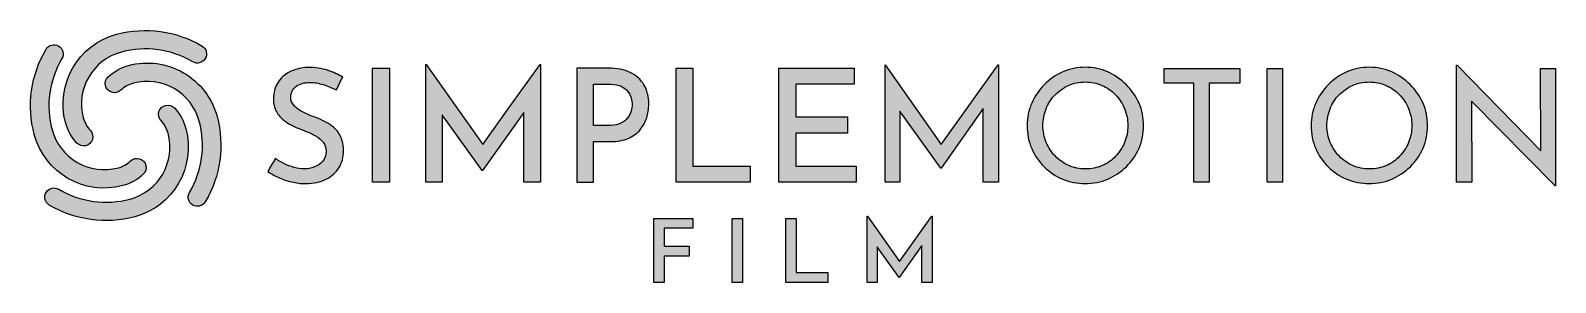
# Model space of a CAD drawing. Extents: x 6 to 227, y 6 to 43.
import ezdxf

# ---------------------------------------------------------------- set-up
doc = ezdxf.new("R2010")
doc.units = 0
doc.layers.add('fill-base', color=250, linetype='CONTINUOUS')
doc.layers.add('logo-outline', color=7, linetype='CONTINUOUS')
doc.layers.add('fill-hero', color=240, linetype='CONTINUOUS', true_color=0xff0031)

msp = doc.modelspace()

# ---------------------------------------------------------------- hatches: boundary and pattern name
at = {"layer": 'fill-base', "linetype": 'Continuous'}
h = msp.add_hatch(color=256, dxfattribs=at)
h.dxf.hatch_style = 1
edge = h.paths.add_edge_path()
edge.add_arc((17.46819940595881, 31.02100350288879), 6.991616840283884, 194.9999999999999, 223.1730355562349, ccw=False)
edge.add_arc((20.84489104273268, 31.92578530005129), 10.48742526042581, 105, 195, ccw=False)
edge.add_arc((22.30885874294379, 26.46218346222363), 16.14376210237354, 59.33331208667232, 105, ccw=False)
edge.add_arc((29.86182002915948, 39.19968392481529), 1.335279998336153, -120.66668791332751, 59.33331208667221, ccw=False)
edge.add_arc((22.30885874294379, 26.46218346222363), 13.47320210570125, 59.33331208667234, 105)
edge.add_arc((20.84489104273268, 31.92578530005129), 7.816865263753517, 105, 195)
edge.add_arc((17.46819940595881, 31.02100350288879), 4.321056843611594, 194.9999999999998, 223.1730355562348)
edge.add_arc((13.34308551092668, 27.15091541311768), 1.335279998336145, -136.82696444376552, 43.17303555623539, ccw=False)
h = msp.add_hatch(color=256, dxfattribs=at)
h.dxf.hatch_style = 1
edge = h.paths.add_edge_path()
edge.add_arc((21.68313960723294, 30.76800974951024), 6.99161684028388, 104.9999999999998, 133.1730355562347, ccw=False)
edge.add_arc((22.58792140439546, 27.39131811273637), 10.48742526042581, 15.000000000000114, 105, ccw=False)
edge.add_arc((17.1243195665678, 25.92735041252527), 16.14376210237354, -30.666687913327678, 14.999999999999886, ccw=False)
edge.add_arc((29.86182002915946, 18.37438912630957), 1.335279998336142, 149.3333120866727, 329.33331208667204, ccw=False)
edge.add_arc((17.1243195665678, 25.92735041252526), 13.47320210570124, 329.3333120866723, 375)
edge.add_arc((22.58792140439545, 27.39131811273637), 7.816865263753522, 15.00000000000002, 105)
edge.add_arc((21.68313960723295, 30.76800974951025), 4.32105684361159, 104.9999999999998, 133.1730355562348)
edge.add_arc((17.81305151746184, 34.89312364454236), 1.335279998336144, 133.1730355562345, 313.17303555623545, ccw=False)
h = msp.add_hatch(color=256, dxfattribs=at)
h.dxf.hatch_style = 1
h.paths.add_polyline_path([(75.23912599999998, 31.542627), (79.631126, 37.684752), (79.676876, 37.684752), (79.676876, 20.528502), (77.25212599999998, 20.528502), (77.25212599999998, 30.686766), (71.28212599999999, 22.243752), (71.23637599999999, 22.243752), (65.40362999999999, 30.342071), (65.40362599999999, 20.528502), (63.04637599999999, 20.528502), (63.04637599999999, 37.684752), (63.06962599999998, 37.684752), (71.29549999999999, 26.027536)])
h = msp.add_hatch(color=256, dxfattribs=at)
h.dxf.hatch_style = 1
edge = h.paths.add_edge_path()
edge.add_spline(control_points=[(46.21037599999999, 35.053752), (45.35612599999999, 35.053752), (44.67812599999999, 34.859502), (44.17487599999999, 34.47025200000001), (43.67162599999999, 34.081002), (43.42037599999999, 33.551502), (43.42037599999999, 32.880252), (43.42037599999999, 32.407002), (43.58762599999998, 31.995252), (43.92362599999999, 31.645002), (44.25887599999998, 31.294002), (44.69312599999998, 30.988752), (45.22712599999999, 30.730002), (45.76037599999998, 30.470502), (46.32512599999999, 30.226752), (46.91987599999999, 29.998002), (47.42312599999999, 29.815002), (47.92187599999999, 29.597502), (48.41837599999998, 29.346252), (48.91412599999998, 29.095002), (49.36412599999999, 28.786002), (49.76762599999998, 28.420002), (50.17187599999999, 28.054752), (50.49212599999999, 27.600252), (50.72837599999999, 27.058752), (50.96462599999998, 26.517252), (51.08312599999998, 25.858002), (51.08312599999998, 25.080252), (51.08312599999998, 24.195252), (50.86562599999999, 23.395002), (50.43137599999998, 22.678752), (49.99637599999999, 21.961752), (49.37087599999999, 21.393252), (48.55562599999998, 20.974752), (47.73962599999999, 20.554752), (46.75187599999999, 20.345502), (45.59312599999999, 20.345502), (44.89112599999998, 20.345502), (44.20937599999999, 20.425002), (43.54562599999999, 20.585502), (42.88262599999998, 20.746002), (42.25712599999998, 20.959002), (41.66987599999998, 21.226002), (41.08262599999998, 21.492252), (40.55237599999998, 21.786252), (40.07987599999998, 22.106502), (40.44587599999998, 22.739252), (40.81187599999998, 23.37200199999999), (41.17787599999998, 24.004752), (41.54387599999998, 23.745252), (41.96312599999998, 23.497752), (42.43637599999998, 23.261502), (42.90887599999998, 23.025252), (43.40087599999999, 22.838502), (43.91162599999999, 22.701252), (44.42237599999998, 22.564002), (44.90687599999999, 22.495752), (45.36437599999998, 22.495752), (45.86762599999999, 22.495752), (46.36337599999999, 22.583502), (46.85087599999998, 22.759002), (47.33837599999999, 22.933752), (47.74262599999999, 23.209002), (48.06362599999999, 23.582502), (48.38387599999999, 23.956002), (48.54437599999998, 24.448002), (48.54437599999998, 25.058502), (48.54437599999998, 25.576752), (48.40337599999998, 26.014752), (48.12137599999999, 26.374002), (47.83937599999998, 26.732502), (47.46512599999999, 27.040752), (47.00012599999999, 27.299502), (46.53437599999999, 27.559002), (46.03562599999999, 27.787752), (45.50162599999999, 27.986502), (44.98337599999998, 28.184502), (44.45687599999998, 28.405752), (43.92362599999999, 28.649502), (43.38962599999998, 28.893252), (42.89387599999999, 29.187252), (42.43712599999999, 29.530002), (41.97962599999999, 29.873502), (41.60912599999998, 30.299502), (41.32787599999999, 30.811002), (41.04587599999998, 31.321752), (40.90487599999998, 31.951002), (40.90487599999998, 32.69800200000001), (40.90487599999998, 33.582252), (41.11412599999999, 34.356252), (41.53337599999999, 35.020002), (41.95262599999998, 35.683002), (42.53612599999999, 36.205752), (43.28312599999999, 36.586752), (44.03012599999999, 36.967752), (44.89187599999999, 37.181502), (45.86762599999999, 37.227252), (46.98062599999999, 37.227252), (47.94887599999999, 37.090002), (48.77312599999999, 36.815502), (49.59662599999998, 36.541002), (50.32862599999998, 36.213252), (50.96912599999999, 35.831502), (50.65637599999998, 35.206252), (50.34362599999997, 34.581002), (50.03087599999997, 33.955752), (49.45112599999998, 34.261002), (48.82637599999998, 34.519752), (48.15512599999999, 34.733502), (47.48387599999999, 34.947252), (46.83587599999999, 35.053752), (46.21037599999999, 35.053752)], knot_values=[0, 0, 0, 0, 1, 1, 1, 2, 2, 2, 3, 3, 3, 4, 4, 4, 5, 5, 5, 6, 6, 6, 7, 7, 7, 8, 8, 8, 9, 9, 9, 10, 10, 10, 11, 11, 11, 12, 12, 12, 13, 13, 13, 14, 14, 14, 15, 15, 15, 16, 16, 16, 17, 17, 17, 18, 18, 18, 19, 19, 19, 20, 20, 20, 21, 21, 21, 22, 22, 22, 23, 23, 23, 24, 24, 24, 25, 25, 25, 26, 26, 26, 27, 27, 27, 28, 28, 28, 29, 29, 29, 30, 30, 30, 31, 31, 31, 32, 32, 32, 33, 33, 33, 34, 34, 34, 35, 35, 35, 36, 36, 36, 37, 37, 37, 37], weights=[1, 1, 1, 1, 1, 1, 1, 1, 1, 1, 1, 1, 1, 1, 1, 1, 1, 1, 1, 1, 1, 1, 1, 1, 1, 1, 1, 1, 1, 1, 1, 1, 1, 1, 1, 1, 1, 1, 1, 1, 1, 1, 1, 1, 1, 1, 1, 1, 1, 1, 1, 1, 1, 1, 1, 1, 1, 1, 1, 1, 1, 1, 1, 1, 1, 1, 1, 1, 1, 1, 1, 1, 1, 1, 1, 1, 1, 1, 1, 1, 1, 1, 1, 1, 1, 1, 1, 1, 1, 1, 1, 1, 1, 1, 1, 1, 1, 1, 1, 1, 1, 1, 1, 1, 1, 1, 1, 1, 1, 1, 1, 1], degree=3, periodic=0)
h = msp.add_hatch(color=256, dxfattribs=at)
h.dxf.hatch_style = 1
h.paths.add_polyline_path([(55.31462599999999, 37.135752), (57.76262599999999, 37.135752), (57.76262599999999, 20.528502), (55.31462599999999, 20.528502)])
h = msp.add_hatch(color=256, dxfattribs=at)
h.dxf.hatch_style = 1
edge = h.paths.add_edge_path(flags=16)
edge.add_spline(control_points=[(87.40787599999999, 34.779252), (87.40787599999999, 32.78925200000001), (87.40787599999999, 30.799252), (87.40787599999999, 28.80925200000001)], knot_values=[8, 8, 8, 8, 9, 9, 9, 9], weights=[1, 1, 1, 1], degree=3, periodic=0)
edge.add_spline(control_points=[(87.40787599999999, 28.80925200000001), (88.21612600000002, 28.809252), (89.02437600000002, 28.809252), (89.832626, 28.809252)], knot_values=[9, 9, 9, 9, 10, 10, 10, 10], weights=[1, 1, 1, 1], degree=3, periodic=0)
edge.add_spline(control_points=[(89.832626, 28.809252), (90.44237599999998, 28.809252), (90.953876, 28.912002), (91.364876, 29.118252)], knot_values=[10, 10, 10, 10, 11, 11, 11, 11], weights=[1, 1, 1, 1], degree=3, periodic=0)
edge.add_spline(control_points=[(91.364876, 29.118252), (91.776626, 29.323752), (92.10062599999998, 29.587002), (92.33687599999999, 29.907252), (92.57312599999997, 30.227502), (92.741126, 30.559002), (92.84012599999998, 30.902502), (92.93912599999997, 31.246002), (92.98862599999997, 31.555002), (92.98862599999997, 31.828752)], knot_values=[0, 0, 0, 0, 1, 1, 1, 2, 2, 2, 3, 3, 3, 3], weights=[1, 1, 1, 1, 1, 1, 1, 1, 1, 1], degree=3, periodic=0)
edge.add_spline(control_points=[(92.98862599999997, 31.828752), (92.98862599999997, 32.13400200000001), (92.93912599999997, 32.458002), (92.84012599999998, 32.800752), (92.741126, 33.143502), (92.57687599999998, 33.463752), (92.348126, 33.761502)], knot_values=[3, 3, 3, 3, 4, 4, 4, 5, 5, 5, 5], weights=[1, 1, 1, 1, 1, 1, 1], degree=3, periodic=0)
edge.add_spline(control_points=[(92.348126, 33.761502), (92.11937599999997, 34.058502), (91.806626, 34.303002), (91.410626, 34.493502)], knot_values=[5, 5, 5, 5, 6, 6, 6, 6], weights=[1, 1, 1, 1], degree=3, periodic=0)
edge.add_spline(control_points=[(91.410626, 34.493502), (91.01387599999998, 34.684002), (90.51887599999998, 34.779252), (89.92412599999999, 34.779252)], knot_values=[6, 6, 6, 6, 7, 7, 7, 7], weights=[1, 1, 1, 1], degree=3, periodic=0)
edge.add_spline(control_points=[(89.92412599999999, 34.779252), (89.085376, 34.779252), (88.24662599999999, 34.779252), (87.40787599999999, 34.779252)], knot_values=[7, 7, 7, 7, 8, 8, 8, 8], weights=[1, 1, 1, 1], degree=3, periodic=0)
edge = h.paths.add_edge_path()
edge.add_spline(control_points=[(92.70362599999999, 36.506502), (93.58037599999999, 36.086502), (94.25087599999999, 35.488752), (94.716626, 34.711002), (95.181626, 33.933252), (95.414126, 32.987502), (95.414126, 31.874502), (95.414126, 31.218252), (95.31512599999999, 30.571002), (95.11712599999998, 29.930502), (94.91912599999999, 29.290002), (94.60262599999999, 28.706502), (94.16762599999998, 28.180752), (93.73262599999998, 27.655002), (93.15737599999999, 27.235002), (92.44037599999999, 26.922252), (91.72337599999997, 26.609502), (90.854126, 26.453502), (89.83262599999999, 26.453502), (89.02437599999998, 26.453502), (88.21612599999997, 26.453502), (87.40787599999997, 26.453502), (87.40787599999999, 24.478752), (87.40787599999999, 22.504002), (87.40787599999999, 20.529252), (86.591876, 20.529252), (85.775876, 20.529252), (84.959876, 20.529252), (84.959876, 26.064752), (84.959876, 31.600252), (84.959876, 37.135752), (86.485126, 37.135752), (88.010376, 37.135752), (89.535626, 37.135752), (90.77087599999999, 37.135752), (91.82687599999998, 36.925752), (92.70362599999999, 36.506502)], knot_values=[0, 0, 0, 0, 1, 1, 1, 2, 2, 2, 3, 3, 3, 4, 4, 4, 5, 5, 5, 6, 6, 6, 7, 7, 7, 8, 8, 8, 9, 9, 9, 10, 10, 10, 11, 11, 11, 12, 12, 12, 12], weights=[1, 1, 1, 1, 1, 1, 1, 1, 1, 1, 1, 1, 1, 1, 1, 1, 1, 1, 1, 1, 1, 1, 1, 1, 1, 1, 1, 1, 1, 1, 1, 1, 1, 1, 1, 1, 1], degree=3, periodic=0)
h = msp.add_hatch(color=256, dxfattribs=at)
h.dxf.hatch_style = 1
h.paths.add_polyline_path([(99.37187599999999, 37.135752), (101.819876, 37.135752), (101.819876, 22.885002), (110.123126, 22.885002), (110.123126, 20.528502), (99.37187599999999, 20.528502)])
h = msp.add_hatch(color=256, dxfattribs=at)
h.dxf.hatch_style = 1
h.paths.add_polyline_path([(114.309626, 37.135752), (125.219876, 37.135752), (125.219876, 34.779252), (116.755376, 34.779252), (116.755376, 30.044502), (124.281626, 30.044502), (124.281626, 27.688752), (116.755376, 27.688752), (116.755376, 22.885002), (125.540126, 22.885002), (125.540126, 20.528502), (114.308876, 20.528502), (114.308876, 37.135752)])
h = msp.add_hatch(color=256, dxfattribs=at)
h.dxf.hatch_style = 1
edge = h.paths.add_edge_path()
edge.add_arc((21.43014585385442, 26.55306954823611), 6.991616840283869, 14.999999999999886, 43.17303555623488, ccw=False)
edge.add_arc((18.05345421708053, 25.6482877510736), 10.48742526042581, -75, 15, ccw=False)
edge.add_arc((16.58948651686943, 31.11188958890126), 16.14376210237354, 239.3333120866723, 284.99999999999994, ccw=False)
edge.add_arc((9.036525230653735, 18.37438912630959), 1.335279998336145, 59.333312086672606, 239.3333120866722, ccw=False)
edge.add_arc((16.58948651686942, 31.11188958890126), 13.47320210570124, 239.3333120866723, 285)
edge.add_arc((18.05345421708054, 25.6482877510736), 7.816865263753522, 285, 375)
edge.add_arc((21.43014585385441, 26.5530695482361), 4.321056843611594, 14.9999999999998, 43.17303555623477)
edge.add_arc((25.55525974888654, 30.42315763800721), 1.335279998336144, 43.17303555623448, 223.1730355562354, ccw=False)
at = {"layer": 'fill-hero', "linetype": 'Continuous'}
h = msp.add_hatch(color=256, dxfattribs=at)
h.dxf.hatch_style = 1
edge = h.paths.add_edge_path()
edge.add_arc((17.21520565258026, 26.80606330161465), 6.991616840283884, 284.9999999999999, 313.1730355562349, ccw=False)
edge.add_arc((16.31042385541776, 30.18275493838852), 10.48742526042581, 195, 285, ccw=False)
edge.add_arc((21.77402569324542, 31.64672263859963), 16.14376210237354, 149.3333120866724, 195, ccw=False)
edge.add_arc((9.036525230653753, 39.19968392481531), 1.335279998336145, -30.666687913327223, 149.3333120866722, ccw=False)
edge.add_arc((21.77402569324543, 31.64672263859963), 13.47320210570125, 149.3333120866723, 195)
edge.add_arc((16.31042385541776, 30.18275493838852), 7.816865263753519, 195, 285.0000000000001)
edge.add_arc((17.21520565258027, 26.80606330161464), 4.321056843611581, 284.9999999999998, 313.1730355562347)
edge.add_arc((21.08529374235137, 22.68094940658252), 1.335279998336146, -46.82696444376529, 133.1730355562353, ccw=False)
h = msp.add_hatch(color=256, dxfattribs=at)
h.dxf.hatch_style = 1
h.paths.add_polyline_path([(129.737126, 20.528502), (129.737126, 37.593252), (129.760376, 37.593252), (137.899286, 26.040376), (146.138876, 37.593252), (146.1846259999999, 37.593252), (146.1846259999999, 20.528502), (143.9886259999999, 20.528502), (143.9886259999999, 31.244392), (137.881376, 22.609752), (137.835626, 22.609752), (131.888126, 30.898094), (131.888126, 20.528502)])
h = msp.add_hatch(color=256, dxfattribs=at)
h.dxf.hatch_style = 1
edge = h.paths.add_edge_path(flags=16)
edge.add_spline(control_points=[(163.1796259999999, 33.268752), (162.6148759999999, 33.848502), (161.959376, 34.301502), (161.212376, 34.630002)], knot_values=[9, 9, 9, 9, 10, 10, 10, 10], degree=3, periodic=0)
edge.add_spline(control_points=[(161.212376, 34.630002), (160.4646259999999, 34.957752), (159.6651259999999, 35.122002), (158.810876, 35.122002)], knot_values=[10, 10, 10, 10, 11, 11, 11, 11], degree=3, periodic=0)
edge.add_spline(control_points=[(158.810876, 35.122002), (157.941626, 35.122002), (157.133126, 34.954002), (156.386126, 34.618752)], knot_values=[11, 11, 11, 11, 12, 12, 12, 12], degree=3, periodic=0)
edge.add_spline(control_points=[(156.386126, 34.618752), (155.639126, 34.282752), (154.983626, 33.825252), (154.419626, 33.246252)], knot_values=[12, 12, 12, 12, 13, 13, 13, 13], degree=3, periodic=0)
edge.add_spline(control_points=[(154.419626, 33.246252), (153.854126, 32.666502), (153.420626, 31.991502), (153.115376, 31.222002), (152.810126, 30.452502), (152.657126, 29.632752), (152.657126, 28.763502)], knot_values=[13, 13, 13, 13, 14, 14, 14, 15, 15, 15, 15], degree=3, periodic=0)
edge.add_spline(control_points=[(152.657126, 28.763502), (152.657126, 27.893502), (152.817626, 27.082002), (153.1378759999999, 26.327502)], knot_values=[15, 15, 15, 15, 16, 16, 16, 16], degree=3, periodic=0)
edge.add_spline(control_points=[(153.1378759999999, 26.327502), (153.458876, 25.571502), (153.900626, 24.905502), (154.465376, 24.325002)], knot_values=[0, 0, 0, 0, 1, 1, 1, 1], degree=3, periodic=0)
edge.add_spline(control_points=[(154.465376, 24.325002), (155.029376, 23.746002), (155.685626, 23.292252), (156.432626, 22.964502), (157.179626, 22.636752), (157.988126, 22.472502), (158.856626, 22.472502)], knot_values=[1, 1, 1, 1, 2, 2, 2, 3, 3, 3, 3], degree=3, periodic=0)
edge.add_spline(control_points=[(158.856626, 22.472502), (159.710876, 22.472502), (160.511126, 22.636752), (161.258876, 22.964502)], knot_values=[3, 3, 3, 3, 4, 4, 4, 4], degree=3, periodic=0)
edge.add_spline(control_points=[(161.258876, 22.964502), (162.005876, 23.293002), (162.653876, 23.746002), (163.202876, 24.325002)], knot_values=[4, 4, 4, 4, 5, 5, 5, 5], degree=3, periodic=0)
edge.add_spline(control_points=[(163.202876, 24.325002), (163.751876, 24.904752), (164.187626, 25.571502), (164.506376, 26.327502)], knot_values=[5, 5, 5, 5, 6, 6, 6, 6], degree=3, periodic=0)
edge.add_spline(control_points=[(164.506376, 26.327502), (164.827376, 27.082002), (164.987126, 27.901752), (164.987126, 28.786002)], knot_values=[6, 6, 6, 6, 7, 7, 7, 7], degree=3, periodic=0)
edge.add_spline(control_points=[(164.987126, 28.786002), (164.987126, 29.655252), (164.827376, 30.474252), (164.506376, 31.244502)], knot_values=[7, 7, 7, 7, 8, 8, 8, 8], degree=3, periodic=0)
edge.add_spline(control_points=[(164.506376, 31.244502), (164.186876, 32.014752), (163.743626, 32.689002), (163.1796259999999, 33.268752)], knot_values=[8, 8, 8, 8, 9, 9, 9, 9], degree=3, periodic=0)
edge = h.paths.add_edge_path()
edge.add_spline(control_points=[(151.022876, 32.023002), (151.4563759999999, 33.037002), (152.063126, 33.937002), (152.840876, 34.722252), (153.618626, 35.507502), (154.514126, 36.125502), (155.528876, 36.574752), (156.542876, 37.024752), (157.637126, 37.249752), (158.811626, 37.249752), (159.970376, 37.249752), (161.057126, 37.024752), (162.071126, 36.574752), (163.085876, 36.124752), (163.985126, 35.507502), (164.771126, 34.722252), (165.556376, 33.937002), (166.169876, 33.037002), (166.612376, 32.023002), (167.0548759999999, 31.008252), (167.2761259999999, 29.929752), (167.2761259999999, 28.786752), (167.2761259999999, 27.612252), (167.0548759999999, 26.514252), (166.612376, 25.492752), (166.169876, 24.470502), (165.556376, 23.573502), (164.771126, 22.804752), (163.985126, 22.034502), (163.085876, 21.432252), (162.071126, 20.997252), (161.057126, 20.563002), (159.970376, 20.345502), (158.811626, 20.345502), (157.637126, 20.345502), (156.542876, 20.559252), (155.528876, 20.986002), (154.514126, 21.413502), (153.618626, 22.008252), (152.840876, 22.770252), (152.063126, 23.533752), (151.4563759999999, 24.425502), (151.022876, 25.447002), (150.587876, 26.468502), (150.370376, 27.581502), (150.370376, 28.786752), (150.370376, 29.930502), (150.587876, 31.009002), (151.022876, 32.023002)], knot_values=[0, 0, 0, 0, 1, 1, 1, 2, 2, 2, 3, 3, 3, 4, 4, 4, 5, 5, 5, 6, 6, 6, 7, 7, 7, 8, 8, 8, 9, 9, 9, 10, 10, 10, 11, 11, 11, 12, 12, 12, 13, 13, 13, 14, 14, 14, 15, 15, 15, 16, 16, 16, 16], degree=3, periodic=0)
h = msp.add_hatch(color=256, dxfattribs=at)
h.dxf.hatch_style = 1
h.paths.add_polyline_path([(170.249126, 37.066752), (181.228376, 37.066752), (181.228376, 34.939752), (176.791376, 34.939752), (176.791376, 20.528502), (174.572126, 20.528502), (174.572126, 34.939752), (170.249126, 34.939752)])
h = msp.add_hatch(color=256, dxfattribs=at)
h.dxf.hatch_style = 1
h.paths.add_polyline_path([(185.209376, 37.066752), (187.428626, 37.066752), (187.428626, 20.528502), (185.209376, 20.528502)])
h = msp.add_hatch(color=256, dxfattribs=at)
h.dxf.hatch_style = 1
edge = h.paths.add_edge_path(flags=16)
edge.add_spline(control_points=[(204.447626, 24.325002), (204.996626, 24.904752), (205.432376, 25.571502), (205.751126, 26.327502)], knot_values=[5, 5, 5, 5, 6, 6, 6, 6], degree=3, periodic=0)
edge.add_spline(control_points=[(205.751126, 26.327502), (206.072126, 27.082002), (206.231876, 27.901752), (206.231876, 28.786002)], knot_values=[6, 6, 6, 6, 7, 7, 7, 7], degree=3, periodic=0)
edge.add_spline(control_points=[(206.231876, 28.786002), (206.231876, 29.655252), (206.072126, 30.474252), (205.751126, 31.244502)], knot_values=[7, 7, 7, 7, 8, 8, 8, 8], degree=3, periodic=0)
edge.add_spline(control_points=[(205.751126, 31.244502), (205.431626, 32.014752), (204.989126, 32.689002), (204.425126, 33.268752)], knot_values=[8, 8, 8, 8, 9, 9, 9, 9], degree=3, periodic=0)
edge.add_spline(control_points=[(204.425126, 33.268752), (203.859626, 33.848502), (203.204876, 34.301502), (202.457876, 34.630002)], knot_values=[9, 9, 9, 9, 10, 10, 10, 10], degree=3, periodic=0)
edge.add_spline(control_points=[(202.457876, 34.630002), (201.709376, 34.957752), (200.909876, 35.122002), (200.055626, 35.122002)], knot_values=[10, 10, 10, 10, 11, 11, 11, 11], degree=3, periodic=0)
edge.add_spline(control_points=[(200.055626, 35.122002), (199.185626, 35.122002), (198.378626, 34.954002), (197.631626, 34.618752)], knot_values=[11, 11, 11, 11, 12, 12, 12, 12], degree=3, periodic=0)
edge.add_spline(control_points=[(197.631626, 34.618752), (196.8831259999999, 34.282752), (196.228376, 33.825252), (195.664376, 33.246252)], knot_values=[12, 12, 12, 12, 13, 13, 13, 13], degree=3, periodic=0)
edge.add_spline(control_points=[(195.664376, 33.246252), (195.098876, 32.666502), (194.665376, 31.991502), (194.360876, 31.222002)], knot_values=[13, 13, 13, 13, 14, 14, 14, 14], degree=3, periodic=0)
edge.add_spline(control_points=[(194.360876, 31.222002), (194.054126, 30.452502), (193.901876, 29.632752), (193.901876, 28.763502)], knot_values=[14, 14, 14, 14, 15, 15, 15, 15], degree=3, periodic=0)
edge.add_spline(control_points=[(193.901876, 28.763502), (193.901876, 27.893502), (194.063126, 27.082002), (194.382626, 26.327502)], knot_values=[15, 15, 15, 15, 16, 16, 16, 16], degree=3, periodic=0)
edge.add_spline(control_points=[(194.382626, 26.327502), (194.703626, 25.571502), (195.146126, 24.905502), (195.710126, 24.325002)], knot_values=[0, 0, 0, 0, 1, 1, 1, 1], degree=3, periodic=0)
edge.add_spline(control_points=[(195.710126, 24.325002), (196.274126, 23.746002), (196.930376, 23.292252), (197.677376, 22.964502), (198.424376, 22.636752), (199.2328759999999, 22.472502), (200.101376, 22.472502)], knot_values=[1, 1, 1, 1, 2, 2, 2, 3, 3, 3, 3], degree=3, periodic=0)
edge.add_spline(control_points=[(200.101376, 22.472502), (200.955626, 22.472502), (201.756626, 22.636752), (202.503626, 22.964502), (203.250626, 23.292252), (203.897876, 23.746002), (204.447626, 24.325002)], knot_values=[3, 3, 3, 3, 4, 4, 4, 5, 5, 5, 5], degree=3, periodic=0)
edge = h.paths.add_edge_path()
edge.add_spline(control_points=[(192.266876, 32.023002), (192.700376, 33.037002), (193.307126, 33.937002), (194.084876, 34.722252), (194.8626259999999, 35.507502), (195.758876, 36.125502), (196.772876, 36.574752), (197.7868759999999, 37.024002), (198.881126, 37.249752), (200.055626, 37.249752), (201.214376, 37.249752), (202.301126, 37.024752), (203.315126, 36.574752), (204.329126, 36.124752), (205.229876, 35.507502), (206.015126, 34.722252), (206.800376, 33.937002), (207.413876, 33.037002), (207.856376, 32.023002), (208.298876, 31.008252), (208.520126, 29.929752), (208.520126, 28.786752), (208.520126, 27.612252), (208.298876, 26.514252), (207.856376, 25.492752), (207.413876, 24.470502), (206.800376, 23.573502), (206.015126, 22.804752), (205.229876, 22.034502), (204.329126, 21.432252), (203.315126, 20.997252), (202.301126, 20.563002), (201.214376, 20.345502), (200.055626, 20.345502), (198.881126, 20.345502), (197.7868759999999, 20.559252), (196.772876, 20.986002), (195.758876, 21.413502), (194.8626259999999, 22.008252), (194.084876, 22.770252), (193.307126, 23.533752), (192.700376, 24.425502), (192.266876, 25.447002), (191.831876, 26.468502), (191.6151259999999, 27.581502), (191.6151259999999, 28.786752), (191.6151259999999, 29.930502), (191.831876, 31.009002), (192.266876, 32.023002)], knot_values=[0, 0, 0, 0, 1, 1, 1, 2, 2, 2, 3, 3, 3, 4, 4, 4, 5, 5, 5, 6, 6, 6, 7, 7, 7, 8, 8, 8, 9, 9, 9, 10, 10, 10, 11, 11, 11, 12, 12, 12, 13, 13, 13, 14, 14, 14, 15, 15, 15, 16, 16, 16, 16], degree=3, periodic=0)
h = msp.add_hatch(color=256, dxfattribs=at)
h.dxf.hatch_style = 1
h.paths.add_polyline_path([(227.024876, 20.002752), (214.880448, 32.320977), (214.924376, 20.529252), (212.705126, 20.529252), (212.705126, 37.570002), (212.819126, 37.570002), (224.942028, 25.097059), (224.897876, 37.066752), (227.093876, 37.066752), (227.093876, 20.002752)])
h = msp.add_hatch(color=256, dxfattribs=at)
h.dxf.hatch_style = 1
h.paths.add_polyline_path([(128.594827, 11.13892190287515), (128.594827, 5.958273), (127.146366, 5.958273), (127.146366, 15.623183), (127.159191, 15.623183), (131.8156858390423, 9.030438516276496), (136.542101, 15.623183), (136.567751, 15.623183), (136.567751, 5.958273), (135.080845, 5.958273), (135.080845, 11.35084968573387), (131.799391, 6.714543), (131.773741, 6.714543)])
h = msp.add_hatch(color=256, dxfattribs=at)
h.dxf.hatch_style = 1
h.paths.add_polyline_path([(96.15639399999999, 15.289913), (101.822033, 15.289913), (101.822033, 13.854277), (97.65612499999999, 13.854277), (97.65612499999999, 11.226546), (101.2836669999999, 11.226546), (101.2836669999999, 9.803727), (97.65612499999999, 9.803727), (97.65612499999999, 5.958273), (96.15639399999999, 5.958273)])
h = msp.add_hatch(color=256, dxfattribs=at)
h.dxf.hatch_style = 1
h.paths.add_polyline_path([(107.507561, 15.289913), (109.007284, 15.289913), (109.007284, 5.958273), (107.507561, 5.958273)])
h = msp.add_hatch(color=256, dxfattribs=at)
h.dxf.hatch_style = 1
h.paths.add_polyline_path([(115.320922, 15.289913), (116.820646, 15.289913), (116.820646, 7.393908999999998), (121.409553, 7.393908999999998), (121.409553, 5.958273), (115.320922, 5.958273)])

# ---------------------------------------------------------------- linework, layer by layer
at = {"layer": 'logo-outline'}
for points in [[(12.36927821677017, 26.23731154501939, -0.1235510247152853), (10.71481613241103, 29.21143990856382, -0.4142135623730951), (18.13054565124521, 42.05586021037293, -0.2019381984217088), (30.54287012347951, 40.34822362503608, -0.999999999999995), (29.18076993483946, 38.0511442245945, 0.2019381984217089), (18.82173743947293, 39.47629733893272, 0.4142135623730951), (13.29437900385124, 29.90263169679154, 0.1235510247152854), (14.31689280508319, 28.06451928121597, -1.000000000000008)], [(21.99889761044966, 21.707142112426, -0.1235510247152853), (19.02476924690523, 20.05268002806687, -0.4142135623730951), (6.180348945096111, 27.46840954690105, -0.2019381984217088), (7.887985530432967, 39.88073401913534, -0.999999999999995), (10.18506493087455, 38.5186338304953, 0.2019381984217089), (8.759911816536327, 28.15960133512876, 0.4142135623730951), (18.33357745867752, 22.63224289950708, 0.1235510247152854), (20.17168987425308, 23.65475670073903, -1.000000000000008)], [(16.89944764936356, 35.86693093869889, -0.1235510247152853), (19.87357601290799, 37.52139302305802, -0.4142135623730951), (32.71799631471711, 30.10566350422383, -0.2019381984217088), (31.01035972938025, 17.69333903198954, -0.999999999999995), (28.71328032893867, 19.05543922062959, 0.2019381984217089), (30.13843344327689, 29.41447171599612, 0.4142135623730951), (20.5647678011357, 34.94183015161781, 0.1235510247152854), (18.72665538556014, 33.91931635038587, -1.000000000000008)], [(26.52906704304305, 31.33676150610549, -0.1235510247152853), (28.18352912740219, 28.36263314256107, -0.4142135623730951), (20.767799608568, 15.51821284075194, -0.2019381984217088), (8.355475136333707, 17.22584942608881, -0.999999999999995), (9.717575324973755, 19.52292882653039, 0.2019381984217089), (20.07660782034029, 18.09777571219216, 0.4142135623730951), (25.60396625596198, 27.67144135433335, 0.1235510247152854), (24.58145245473004, 29.50955376990891, -1.000000000000008)]]:
    msp.add_lwpolyline(points, format="xyb", close=True, dxfattribs=at)
for points in [[(75.23912599999998, 31.542627), (79.631126, 37.684752), (79.676876, 37.684752), (79.676876, 20.528502), (77.25212599999998, 20.528502), (77.25212599999998, 30.686766), (71.28212599999999, 22.243752), (71.23637599999999, 22.243752), (65.40362999999999, 30.342071), (65.40362599999999, 20.528502), (63.04637599999999, 20.528502), (63.04637599999999, 37.684752), (63.06962599999998, 37.684752), (71.29549999999999, 26.027536)], [(55.31462599999999, 37.135752), (57.76262599999999, 37.135752), (57.76262599999999, 20.528502), (55.31462599999999, 20.528502)], [(99.37187599999999, 37.135752), (101.819876, 37.135752), (101.819876, 22.885002), (110.123126, 22.885002), (110.123126, 20.528502), (99.37187599999999, 20.528502)], [(114.309626, 37.135752), (125.219876, 37.135752), (125.219876, 34.779252), (116.755376, 34.779252), (116.755376, 30.044502), (124.281626, 30.044502), (124.281626, 27.688752), (116.755376, 27.688752), (116.755376, 22.885002), (125.540126, 22.885002), (125.540126, 20.528502), (114.308876, 20.528502), (114.308876, 37.135752)], [(129.737126, 20.528502), (129.737126, 37.593252), (129.760376, 37.593252), (137.899286, 26.040376), (146.138876, 37.593252), (146.1846259999999, 37.593252), (146.1846259999999, 20.528502), (143.9886259999999, 20.528502), (143.9886259999999, 31.244392), (137.881376, 22.609752), (137.835626, 22.609752), (131.888126, 30.898094), (131.888126, 20.528502)], [(170.249126, 37.066752), (181.228376, 37.066752), (181.228376, 34.939752), (176.791376, 34.939752), (176.791376, 20.528502), (174.572126, 20.528502), (174.572126, 34.939752), (170.249126, 34.939752)], [(185.209376, 37.066752), (187.428626, 37.066752), (187.428626, 20.528502), (185.209376, 20.528502)], [(227.024876, 20.002752), (214.880448, 32.320977), (214.924376, 20.529252), (212.705126, 20.529252), (212.705126, 37.570002), (212.819126, 37.570002), (224.942028, 25.097059), (224.897876, 37.066752), (227.093876, 37.066752), (227.093876, 20.002752)], [(150.370376, 28.786752), (150.370376, 28.786752)], [(152.657126, 28.763502), (152.657126, 28.763502)], [(191.6151259999999, 28.786752), (191.6151259999999, 28.786752)], [(193.901876, 28.763502), (193.901876, 28.763502)]]:
    msp.add_lwpolyline(points, close=True, dxfattribs=at)
at = {"layer": 'logo-outline', "color": 7}
for points in [[(128.594827, 11.13892190287515), (128.594827, 5.958273), (127.146366, 5.958273), (127.146366, 15.623183), (127.159191, 15.623183), (131.8156858390423, 9.030438516276496), (136.542101, 15.623183), (136.567751, 15.623183), (136.567751, 5.958273), (135.080845, 5.958273), (135.080845, 11.35084968573387), (131.799391, 6.714543), (131.773741, 6.714543)], [(96.15639399999999, 15.289913), (101.822033, 15.289913), (101.822033, 13.854277), (97.65612499999999, 13.854277), (97.65612499999999, 11.226546), (101.2836669999999, 11.226546), (101.2836669999999, 9.803727), (97.65612499999999, 9.803727), (97.65612499999999, 5.958273), (96.15639399999999, 5.958273)], [(107.507561, 15.289913), (109.007284, 15.289913), (109.007284, 5.958273), (107.507561, 5.958273)], [(115.320922, 15.289913), (116.820646, 15.289913), (116.820646, 7.393908999999998), (121.409553, 7.393908999999998), (121.409553, 5.958273), (115.320922, 5.958273)]]:
    msp.add_lwpolyline(points, close=True, dxfattribs=at)
at = {"layer": 'logo-outline'}
for points, knots in [([(46.21037599999999, 35.053752), (45.35612599999999, 35.053752), (44.67812599999999, 34.859502), (44.17487599999999, 34.47025200000001), (43.67162599999999, 34.081002), (43.42037599999999, 33.551502), (43.42037599999999, 32.880252), (43.42037599999999, 32.407002), (43.58762599999998, 31.995252), (43.92362599999999, 31.645002), (44.25887599999998, 31.294002), (44.69312599999998, 30.988752), (45.22712599999999, 30.730002), (45.76037599999998, 30.470502), (46.32512599999999, 30.226752), (46.91987599999999, 29.998002), (47.42312599999999, 29.815002), (47.92187599999999, 29.597502), (48.41837599999998, 29.346252), (48.91412599999998, 29.095002), (49.36412599999999, 28.786002), (49.76762599999998, 28.420002), (50.17187599999999, 28.054752), (50.49212599999999, 27.600252), (50.72837599999999, 27.058752), (50.96462599999998, 26.517252), (51.08312599999998, 25.858002), (51.08312599999998, 25.080252), (51.08312599999998, 24.195252), (50.86562599999999, 23.395002), (50.43137599999998, 22.678752), (49.99637599999999, 21.961752), (49.37087599999999, 21.393252), (48.55562599999998, 20.974752), (47.73962599999999, 20.554752), (46.75187599999999, 20.345502), (45.59312599999999, 20.345502), (44.89112599999998, 20.345502), (44.20937599999999, 20.425002), (43.54562599999999, 20.585502), (42.88262599999998, 20.746002), (42.25712599999998, 20.959002), (41.66987599999998, 21.226002), (41.08262599999998, 21.492252), (40.55237599999998, 21.786252), (40.07987599999998, 22.106502), (40.44587599999998, 22.739252), (40.81187599999998, 23.37200199999999), (41.17787599999998, 24.004752), (41.54387599999998, 23.745252), (41.96312599999998, 23.497752), (42.43637599999998, 23.261502), (42.90887599999998, 23.025252), (43.40087599999999, 22.838502), (43.91162599999999, 22.701252), (44.42237599999998, 22.564002), (44.90687599999999, 22.495752), (45.36437599999998, 22.495752), (45.86762599999999, 22.495752), (46.36337599999999, 22.583502), (46.85087599999998, 22.759002), (47.33837599999999, 22.933752), (47.74262599999999, 23.209002), (48.06362599999999, 23.582502), (48.38387599999999, 23.956002), (48.54437599999998, 24.448002), (48.54437599999998, 25.058502), (48.54437599999998, 25.576752), (48.40337599999998, 26.014752), (48.12137599999999, 26.374002), (47.83937599999998, 26.732502), (47.46512599999999, 27.040752), (47.00012599999999, 27.299502), (46.53437599999999, 27.559002), (46.03562599999999, 27.787752), (45.50162599999999, 27.986502), (44.98337599999998, 28.184502), (44.45687599999998, 28.405752), (43.92362599999999, 28.649502), (43.38962599999998, 28.893252), (42.89387599999999, 29.187252), (42.43712599999999, 29.530002), (41.97962599999999, 29.873502), (41.60912599999998, 30.299502), (41.32787599999999, 30.811002), (41.04587599999998, 31.321752), (40.90487599999998, 31.951002), (40.90487599999998, 32.69800200000001), (40.90487599999998, 33.582252), (41.11412599999999, 34.356252), (41.53337599999999, 35.020002), (41.95262599999998, 35.683002), (42.53612599999999, 36.205752), (43.28312599999999, 36.586752), (44.03012599999999, 36.967752), (44.89187599999999, 37.181502), (45.86762599999999, 37.227252), (46.98062599999999, 37.227252), (47.94887599999999, 37.090002), (48.77312599999999, 36.815502), (49.59662599999998, 36.541002), (50.32862599999998, 36.213252), (50.96912599999999, 35.831502), (50.65637599999998, 35.206252), (50.34362599999997, 34.581002), (50.03087599999997, 33.955752), (49.45112599999998, 34.261002), (48.82637599999998, 34.519752), (48.15512599999999, 34.733502), (47.48387599999999, 34.947252), (46.83587599999999, 35.053752), (46.21037599999999, 35.053752)], [0, 0, 0, 0, 1, 1, 1, 2, 2, 2, 3, 3, 3, 4, 4, 4, 5, 5, 5, 6, 6, 6, 7, 7, 7, 8, 8, 8, 9, 9, 9, 10, 10, 10, 11, 11, 11, 12, 12, 12, 13, 13, 13, 14, 14, 14, 15, 15, 15, 16, 16, 16, 17, 17, 17, 18, 18, 18, 19, 19, 19, 20, 20, 20, 21, 21, 21, 22, 22, 22, 23, 23, 23, 24, 24, 24, 25, 25, 25, 26, 26, 26, 27, 27, 27, 28, 28, 28, 29, 29, 29, 30, 30, 30, 31, 31, 31, 32, 32, 32, 33, 33, 33, 34, 34, 34, 35, 35, 35, 36, 36, 36, 37, 37, 37, 37]), ([(92.70362599999999, 36.506502), (93.58037599999999, 36.086502), (94.25087599999999, 35.488752), (94.716626, 34.711002), (95.181626, 33.933252), (95.414126, 32.987502), (95.414126, 31.874502), (95.414126, 31.218252), (95.31512599999999, 30.571002), (95.11712599999998, 29.930502), (94.91912599999999, 29.290002), (94.60262599999999, 28.706502), (94.16762599999998, 28.180752), (93.73262599999998, 27.655002), (93.15737599999999, 27.235002), (92.44037599999999, 26.922252), (91.72337599999997, 26.609502), (90.854126, 26.453502), (89.83262599999999, 26.453502), (89.02437599999998, 26.453502), (88.21612599999997, 26.453502), (87.40787599999997, 26.453502), (87.40787599999999, 24.478752), (87.40787599999999, 22.504002), (87.40787599999999, 20.529252), (86.591876, 20.529252), (85.775876, 20.529252), (84.959876, 20.529252), (84.959876, 26.064752), (84.959876, 31.600252), (84.959876, 37.135752), (86.485126, 37.135752), (88.010376, 37.135752), (89.535626, 37.135752), (90.77087599999999, 37.135752), (91.82687599999998, 36.925752), (92.70362599999999, 36.506502)], [0, 0, 0, 0, 1, 1, 1, 2, 2, 2, 3, 3, 3, 4, 4, 4, 5, 5, 5, 6, 6, 6, 7, 7, 7, 8, 8, 8, 9, 9, 9, 10, 10, 10, 11, 11, 11, 12, 12, 12, 12]), ([(151.022876, 32.023002), (151.4563759999999, 33.037002), (152.063126, 33.937002), (152.840876, 34.722252), (153.618626, 35.507502), (154.514126, 36.125502), (155.528876, 36.574752), (156.542876, 37.024752), (157.637126, 37.249752), (158.811626, 37.249752), (159.970376, 37.249752), (161.057126, 37.024752), (162.071126, 36.574752), (163.085876, 36.124752), (163.985126, 35.507502), (164.771126, 34.722252), (165.556376, 33.937002), (166.169876, 33.037002), (166.612376, 32.023002), (167.0548759999999, 31.008252), (167.2761259999999, 29.929752), (167.2761259999999, 28.786752), (167.2761259999999, 27.612252), (167.0548759999999, 26.514252), (166.612376, 25.492752), (166.169876, 24.470502), (165.556376, 23.573502), (164.771126, 22.804752), (163.985126, 22.034502), (163.085876, 21.432252), (162.071126, 20.997252), (161.057126, 20.563002), (159.970376, 20.345502), (158.811626, 20.345502), (157.637126, 20.345502), (156.542876, 20.559252), (155.528876, 20.986002), (154.514126, 21.413502), (153.618626, 22.008252), (152.840876, 22.770252), (152.063126, 23.533752), (151.4563759999999, 24.425502), (151.022876, 25.447002), (150.587876, 26.468502), (150.370376, 27.581502), (150.370376, 28.786752), (150.370376, 29.930502), (150.587876, 31.009002), (151.022876, 32.023002)], [0, 0, 0, 0, 1, 1, 1, 2, 2, 2, 3, 3, 3, 4, 4, 4, 5, 5, 5, 6, 6, 6, 7, 7, 7, 8, 8, 8, 9, 9, 9, 10, 10, 10, 11, 11, 11, 12, 12, 12, 13, 13, 13, 14, 14, 14, 15, 15, 15, 16, 16, 16, 16]), ([(192.266876, 32.023002), (192.700376, 33.037002), (193.307126, 33.937002), (194.084876, 34.722252), (194.8626259999999, 35.507502), (195.758876, 36.125502), (196.772876, 36.574752), (197.7868759999999, 37.024002), (198.881126, 37.249752), (200.055626, 37.249752), (201.214376, 37.249752), (202.301126, 37.024752), (203.315126, 36.574752), (204.329126, 36.124752), (205.229876, 35.507502), (206.015126, 34.722252), (206.800376, 33.937002), (207.413876, 33.037002), (207.856376, 32.023002), (208.298876, 31.008252), (208.520126, 29.929752), (208.520126, 28.786752), (208.520126, 27.612252), (208.298876, 26.514252), (207.856376, 25.492752), (207.413876, 24.470502), (206.800376, 23.573502), (206.015126, 22.804752), (205.229876, 22.034502), (204.329126, 21.432252), (203.315126, 20.997252), (202.301126, 20.563002), (201.214376, 20.345502), (200.055626, 20.345502), (198.881126, 20.345502), (197.7868759999999, 20.559252), (196.772876, 20.986002), (195.758876, 21.413502), (194.8626259999999, 22.008252), (194.084876, 22.770252), (193.307126, 23.533752), (192.700376, 24.425502), (192.266876, 25.447002), (191.831876, 26.468502), (191.6151259999999, 27.581502), (191.6151259999999, 28.786752), (191.6151259999999, 29.930502), (191.831876, 31.009002), (192.266876, 32.023002)], [0, 0, 0, 0, 1, 1, 1, 2, 2, 2, 3, 3, 3, 4, 4, 4, 5, 5, 5, 6, 6, 6, 7, 7, 7, 8, 8, 8, 9, 9, 9, 10, 10, 10, 11, 11, 11, 12, 12, 12, 13, 13, 13, 14, 14, 14, 15, 15, 15, 16, 16, 16, 16]), ([(91.364876, 29.118252), (91.776626, 29.323752), (92.10062599999998, 29.587002), (92.33687599999999, 29.907252), (92.57312599999997, 30.227502), (92.741126, 30.559002), (92.84012599999998, 30.902502), (92.93912599999997, 31.246002), (92.98862599999997, 31.555002), (92.98862599999997, 31.828752), (92.98862599999997, 32.13400200000001), (92.93912599999997, 32.458002), (92.84012599999998, 32.800752), (92.741126, 33.143502), (92.57687599999998, 33.463752), (92.348126, 33.761502), (92.11937599999997, 34.058502), (91.806626, 34.303002), (91.410626, 34.493502), (91.01387599999998, 34.684002), (90.51887599999998, 34.779252), (89.92412599999999, 34.779252), (89.085376, 34.779252), (88.24662599999999, 34.779252), (87.40787599999999, 34.779252), (87.40787599999999, 32.78925200000001), (87.40787599999999, 30.799252), (87.40787599999999, 28.80925200000001), (88.21612600000002, 28.809252), (89.02437600000002, 28.809252), (89.832626, 28.809252), (90.44237599999998, 28.809252), (90.953876, 28.912002), (91.364876, 29.118252)], [0, 0, 0, 0, 1, 1, 1, 2, 2, 2, 3, 3, 3, 4, 4, 4, 5, 5, 5, 6, 6, 6, 7, 7, 7, 8, 8, 8, 9, 9, 9, 10, 10, 10, 11, 11, 11, 11]), ([(153.1378759999999, 26.327502), (153.458876, 25.571502), (153.900626, 24.905502), (154.465376, 24.325002), (155.029376, 23.746002), (155.685626, 23.292252), (156.432626, 22.964502), (157.179626, 22.636752), (157.988126, 22.472502), (158.856626, 22.472502), (159.710876, 22.472502), (160.511126, 22.636752), (161.258876, 22.964502), (162.005876, 23.293002), (162.653876, 23.746002), (163.202876, 24.325002), (163.751876, 24.904752), (164.187626, 25.571502), (164.506376, 26.327502), (164.827376, 27.082002), (164.987126, 27.901752), (164.987126, 28.786002), (164.987126, 29.655252), (164.827376, 30.474252), (164.506376, 31.244502), (164.186876, 32.014752), (163.743626, 32.689002), (163.1796259999999, 33.268752), (162.6148759999999, 33.848502), (161.959376, 34.301502), (161.212376, 34.630002), (160.4646259999999, 34.957752), (159.6651259999999, 35.122002), (158.810876, 35.122002), (157.941626, 35.122002), (157.133126, 34.954002), (156.386126, 34.618752), (155.639126, 34.282752), (154.983626, 33.825252), (154.419626, 33.246252), (153.854126, 32.666502), (153.420626, 31.991502), (153.115376, 31.222002), (152.810126, 30.452502), (152.657126, 29.632752), (152.657126, 28.763502), (152.657126, 27.893502), (152.817626, 27.082002), (153.1378759999999, 26.327502)], [0, 0, 0, 0, 1, 1, 1, 2, 2, 2, 3, 3, 3, 4, 4, 4, 5, 5, 5, 6, 6, 6, 7, 7, 7, 8, 8, 8, 9, 9, 9, 10, 10, 10, 11, 11, 11, 12, 12, 12, 13, 13, 13, 14, 14, 14, 15, 15, 15, 16, 16, 16, 16]), ([(194.382626, 26.327502), (194.703626, 25.571502), (195.146126, 24.905502), (195.710126, 24.325002), (196.274126, 23.746002), (196.930376, 23.292252), (197.677376, 22.964502), (198.424376, 22.636752), (199.2328759999999, 22.472502), (200.101376, 22.472502), (200.955626, 22.472502), (201.756626, 22.636752), (202.503626, 22.964502), (203.250626, 23.292252), (203.897876, 23.746002), (204.447626, 24.325002), (204.996626, 24.904752), (205.432376, 25.571502), (205.751126, 26.327502), (206.072126, 27.082002), (206.231876, 27.901752), (206.231876, 28.786002), (206.231876, 29.655252), (206.072126, 30.474252), (205.751126, 31.244502), (205.431626, 32.014752), (204.989126, 32.689002), (204.425126, 33.268752), (203.859626, 33.848502), (203.204876, 34.301502), (202.457876, 34.630002), (201.709376, 34.957752), (200.909876, 35.122002), (200.055626, 35.122002), (199.185626, 35.122002), (198.378626, 34.954002), (197.631626, 34.618752), (196.8831259999999, 34.282752), (196.228376, 33.825252), (195.664376, 33.246252), (195.098876, 32.666502), (194.665376, 31.991502), (194.360876, 31.222002), (194.054126, 30.452502), (193.901876, 29.632752), (193.901876, 28.763502), (193.901876, 27.893502), (194.063126, 27.082002), (194.382626, 26.327502)], [0, 0, 0, 0, 1, 1, 1, 2, 2, 2, 3, 3, 3, 4, 4, 4, 5, 5, 5, 6, 6, 6, 7, 7, 7, 8, 8, 8, 9, 9, 9, 10, 10, 10, 11, 11, 11, 12, 12, 12, 13, 13, 13, 14, 14, 14, 15, 15, 15, 16, 16, 16, 16])]:
    msp.add_open_spline(points, degree=3, knots=knots, dxfattribs=at)

doc.saveas('drawing.dxf')
